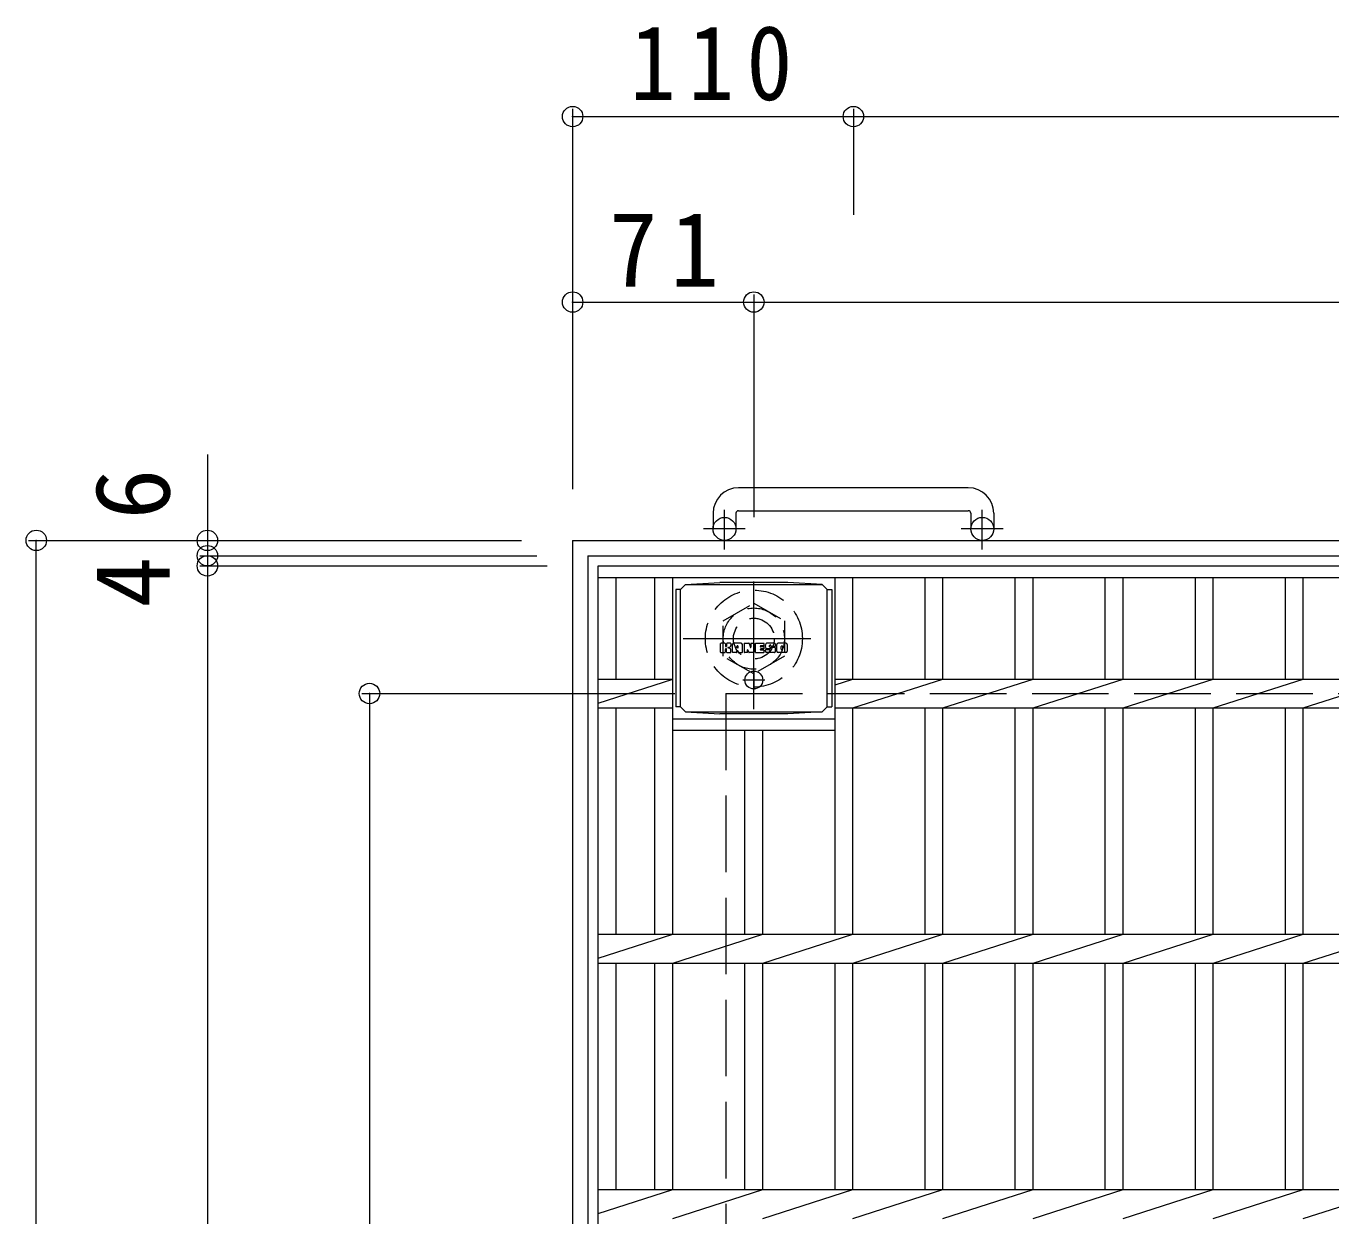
# Model space of a CAD drawing. Units: millimetres at full size, sheet at 1:10; details may follow other scales. Extents: x -2276 to 2391, y -1941 to 1620.
# Drawn here: x -1461 to -949, y 1154 to 1620 of the extents above; entities that cross this region are included whole.
import ezdxf
from ezdxf.enums import TextEntityAlignment as Align

# ---------------------------------------------------------------- set-up
doc = ezdxf.new("R2010")
doc.units = ezdxf.units.MM
doc.header["$LTSCALE"] = 10
doc.header["$PDMODE"] = 32
doc.header["$PDSIZE"] = 8
for name, pattern in [('CHAIN1', [8, 5, -1, 1, -1]), ('DASHED1', [1.8, 1.2, -0.6]), ('DASHED3', [4, 3, -1])]:
    doc.linetypes.add(name, pattern=pattern)
for name, color, linetype, lineweight in [('C-1', 2, 'Continuous', 9), ('C-2', 3, 'Continuous', 9), ('C-4', 7, 'Continuous', 9), ('C-9', 2, 'Continuous', 9), ('C-F', 7, 'Continuous', 9)]:
    doc.layers.add(name, color=color, linetype=linetype, lineweight=lineweight)
doc.styles.add('ＭＳ ゴシック', font='')
doc.styles.get('ＭＳ ゴシック').set_extended_font_data('MS Gothic')

msp = doc.modelspace()

# ---------------------------------------------------------------- linework, layer by layer
at = {"layer": 'C-1'}
for p, q in [((-1091.5, 1438.95), (-1181.5, 1438.95)), ((-1191.5, 1428.95), (-1191.5, 1422.85)), ((-1182.5, 1428.95), (-1182.5, 1422.85)), ((-1181.5, 1429.95), (-1091.5, 1429.95)), ((-1090.5, 1428.95), (-1090.5, 1422.85)), ((-1081.5, 1428.95), (-1081.5, 1422.85)), ((-1246.5, 1418.35), (-1246.5, 698.35)), ((-1246.5, 1418.35), (-526.5, 1418.35)), ((-1240.5, 1412.35), (-1240.5, 704.35)), ((-1240.5, 1412.35), (-532.5, 1412.35))]:
    msp.add_line(p, q, dxfattribs=at)
at = {"layer": 'C-1', "linetype": 'CHAIN1'}
for p, q in [((-1187, 1414.74), (-1187, 1430.34)), ((-1086, 1414.74), (-1086, 1430.34)), ((-1178.84, 1422.85), (-1195.24, 1422.85)), ((-1077.84, 1422.85), (-1094.24, 1422.85)), ((-1175.5, 1352.22), (-1175.5, 1407.49)), ((-1203.14, 1379.85), (-1147.86, 1379.85))]:
    msp.add_line(p, q, dxfattribs=at)
at = {"layer": 'C-1', "linetype": 'DASHED3'}
for q in [(-586.5, 1358.35), (-1186.5, 758.35)]:
    msp.add_line((-1186.5, 1358.35), q, dxfattribs=at)
at = {"layer": 'C-1', "linetype": 'DASHED1'}
msp.add_lwpolyline([(-1163.5, 1386.78), (-1163.5, 1372.92), (-1175.5, 1366), (-1187.5, 1372.92), (-1187.5, 1386.78), (-1175.5, 1393.71)], close=True, dxfattribs=at)
at = {"layer": 'C-1'}
for centre in [(-1187, 1422.85), (-1086, 1422.85)]:
    msp.add_circle(centre, 4.5, dxfattribs=at)
at = {"layer": 'C-1', "linetype": 'DASHED1'}
for radius in [19, 12, 8]:
    msp.add_circle((-1175.5, 1379.85), radius, dxfattribs=at)
at = {"layer": 'C-1'}
for centre, radius, start, end in [((-1181.5, 1428.95), 10, 90, 180), ((-1091.5, 1428.95), 10, 0, 90), ((-1181.5, 1428.95), 1, 90, 180), ((-1091.5, 1428.95), 1, 0, 90)]:
    msp.add_arc(centre, radius, start, end, dxfattribs=at)
at = {"layer": 'C-2'}
for p, q in [((-1236.5, 708.35), (-1236.5, 1408.35)), ((-1236.5, 1408.35), (-536.5, 1408.35)), ((-1236.5, 1403.85), (-536.5, 1403.85)), ((-1229.5, 1364), (-1229.5, 1403.85)), ((-1214.3, 1364), (-1214.3, 1403.85)), ((-1207.3, 1264), (-1207.3, 1403.85)), ((-1143.7, 1264), (-1143.7, 1403.85)), ((-1136.7, 1364), (-1136.7, 1403.85)), ((-1108.4, 1364), (-1108.4, 1403.85)), ((-1101.4, 1364), (-1101.4, 1403.85)), ((-1073.1, 1364), (-1073.1, 1403.85)), ((-1066.1, 1364), (-1066.1, 1403.85)), ((-1037.8, 1364), (-1037.8, 1403.85)), ((-1030.8, 1364), (-1030.8, 1403.85)), ((-1002.5, 1364), (-1002.5, 1403.85)), ((-995.5, 1364), (-995.5, 1403.85)), ((-967.2, 1364), (-967.2, 1403.85)), ((-960.2, 1364), (-960.2, 1403.85)), ((-1236.5, 1364), (-1207.3, 1364)), ((-1236.5, 1354.62), (-1207.3, 1364)), ((-1143.7, 1361.76), (-1136.7, 1364)), ((-1143.7, 1364), (-642.3, 1364)), ((-1136.7, 1352.7), (-1101.4, 1364)), ((-1101.4, 1352.7), (-1066.1, 1364)), ((-1066.1, 1352.7), (-1030.8, 1364)), ((-1030.8, 1352.7), (-995.5, 1364)), ((-995.5, 1352.7), (-960.2, 1364)), ((-960.2, 1352.7), (-924.8, 1364)), ((-1236.5, 1352.7), (-1207.3, 1352.7)), ((-1229.5, 1264), (-1229.5, 1352.7)), ((-1214.3, 1264), (-1214.3, 1352.7)), ((-1143.7, 1352.7), (-642.3, 1352.7)), ((-1136.7, 1264), (-1136.7, 1352.7)), ((-1108.4, 1264), (-1108.4, 1352.7)), ((-1101.4, 1264), (-1101.4, 1352.7)), ((-1073.1, 1264), (-1073.1, 1352.7)), ((-1066.1, 1264), (-1066.1, 1352.7)), ((-1037.8, 1264), (-1037.8, 1352.7)), ((-1030.8, 1264), (-1030.8, 1352.7)), ((-1002.5, 1264), (-1002.5, 1352.7)), ((-995.5, 1264), (-995.5, 1352.7)), ((-967.2, 1264), (-967.2, 1352.7)), ((-960.2, 1264), (-960.2, 1352.7)), ((-1143.7, 1348.35), (-1207.3, 1348.35)), ((-1143.7, 1343.85), (-1207.3, 1343.85)), ((-1179, 1264), (-1179, 1343.85)), ((-1172, 1264), (-1172, 1343.85)), ((-1236.5, 1264), (-536.5, 1264)), ((-1236.5, 1254.62), (-1207.3, 1264)), ((-1207.3, 1252.7), (-1172, 1264)), ((-1172, 1252.7), (-1136.7, 1264)), ((-1136.7, 1252.7), (-1101.4, 1264)), ((-1101.4, 1252.7), (-1066.1, 1264)), ((-1066.1, 1252.7), (-1030.8, 1264)), ((-1030.8, 1252.7), (-995.5, 1264)), ((-995.5, 1252.7), (-960.2, 1264)), ((-960.2, 1252.7), (-924.8, 1264)), ((-1236.5, 1252.7), (-536.5, 1252.7)), ((-1229.5, 1164), (-1229.5, 1252.7)), ((-1214.3, 1164), (-1214.3, 1252.7)), ((-1207.3, 1164), (-1207.3, 1252.7)), ((-1179, 1164), (-1179, 1252.7)), ((-1172, 1164), (-1172, 1252.7)), ((-1143.7, 1164), (-1143.7, 1252.7)), ((-1136.7, 1164), (-1136.7, 1252.7)), ((-1108.4, 1164), (-1108.4, 1252.7)), ((-1101.4, 1164), (-1101.4, 1252.7)), ((-1073.1, 1164), (-1073.1, 1252.7)), ((-1066.1, 1164), (-1066.1, 1252.7)), ((-1037.8, 1164), (-1037.8, 1252.7)), ((-1030.8, 1164), (-1030.8, 1252.7)), ((-1002.5, 1164), (-1002.5, 1252.7)), ((-995.5, 1164), (-995.5, 1252.7)), ((-967.2, 1164), (-967.2, 1252.7)), ((-960.2, 1164), (-960.2, 1252.7)), ((-1236.5, 1164), (-536.5, 1164)), ((-1236.5, 1154.62), (-1207.3, 1164)), ((-1207.3, 1152.7), (-1172, 1164)), ((-1172, 1152.7), (-1136.7, 1164)), ((-1136.7, 1152.7), (-1101.4, 1164)), ((-1101.4, 1152.7), (-1066.1, 1164)), ((-1066.1, 1152.7), (-1030.8, 1164)), ((-1030.8, 1152.7), (-995.5, 1164)), ((-995.5, 1152.7), (-960.2, 1164)), ((-960.2, 1152.7), (-924.8, 1164))]:
    msp.add_line(p, q, dxfattribs=at)
at = {"layer": 'C-4'}
for p, q in [((-1246.5, 1587.4), (-1246.5, 1438.35)), ((-1136.5, 1587.4), (-1136.5, 1545.84)), ((-1246.5, 1584.4), (-1136.5, 1584.4)), ((-1136.5, 1584.4), (-636.5, 1584.4)), ((-1175.5, 1514.72), (-1175.5, 1427.49)), ((-1246.5, 1511.72), (-1175.5, 1511.72)), ((-1175.5, 1511.72), (-610.5, 1511.72)), ((-1389.63, 1452.03), (-1389.63, 1412.35)), ((-1459.65, 1418.35), (-1266.5, 1418.35)), ((-1456.65, 698.35), (-1456.65, 1418.35)), ((-1392.63, 1412.35), (-1260.5, 1412.35)), ((-1389.63, 1412.35), (-1389.63, 1408.35)), ((-1392.63, 1408.35), (-1256.5, 1408.35)), ((-1389.63, 1408.35), (-1389.63, 708.35)), ((-1329.11, 1358.35), (-1206.5, 1358.35)), ((-1326.11, 1358.35), (-1326.11, 758.35))]:
    msp.add_line(p, q, dxfattribs=at)
for p in [(-1246.5, 1584.4), (-1136.5, 1584.4), (-1246.5, 1511.72), (-1175.5, 1511.72), (-1456.65, 1418.35), (-1389.63, 1418.35), (-1389.63, 1412.35), (-1389.63, 1408.35), (-1326.11, 1358.35)]:
    msp.add_point(p, dxfattribs=at)
at = {"layer": 'C-9'}
for p, q in [((-1204.25, 1399.12), (-1202.25, 1401.12)), ((-1202.25, 1401.12), (-1188.79, 1401.8)), ((-1202.25, 1401.12), (-1148.75, 1401.12)), ((-1162.21, 1401.8), (-1188.79, 1401.8)), ((-1148.75, 1401.12), (-1162.21, 1401.8)), ((-1146.75, 1399.12), (-1148.75, 1401.12)), ((-1204.25, 1399.08), (-1206.05, 1399.08)), ((-1206.05, 1399.08), (-1206.05, 1353.17)), ((-1204.25, 1353.12), (-1204.25, 1399.12)), ((-1146.75, 1353.12), (-1146.75, 1399.12)), ((-1146.75, 1399.08), (-1144.95, 1399.08)), ((-1144.95, 1399.08), (-1144.95, 1353.17)), ((-1204.25, 1353.17), (-1206.05, 1353.17)), ((-1204.25, 1353.12), (-1202.25, 1351.12)), ((-1202.25, 1351.12), (-1188.79, 1350.44)), ((-1202.25, 1351.12), (-1148.75, 1351.12)), ((-1162.21, 1350.44), (-1188.79, 1350.44)), ((-1148.75, 1351.12), (-1162.21, 1350.44)), ((-1146.75, 1353.12), (-1148.75, 1351.12)), ((-1146.75, 1353.17), (-1144.95, 1353.17))]:
    msp.add_line(p, q, dxfattribs=at)
at = {"layer": 'C-9', "linetype": 'CHAIN1'}
for p, q in [((-1175.5, 1367.31), (-1175.5, 1359.94)), ((-1171.14, 1363.62), (-1179.86, 1363.62))]:
    msp.add_line(p, q, dxfattribs=at)
at = {"layer": 'C-9'}
msp.add_circle((-1175.5, 1363.62), 3.5, dxfattribs=at)
at = {"layer": 'C-F'}
for p, q in [((-1188.51, 1374.53), (-1188.51, 1377.88)), ((-1186.83, 1378.04), (-1188.35, 1378.04)), ((-1186.67, 1377.88), (-1186.67, 1376.95)), ((-1186.67, 1374.53), (-1186.67, 1375.61)), ((-1186.17, 1377.88), (-1186.17, 1376.95)), ((-1186.17, 1374.53), (-1186.17, 1375.61)), ((-1184.66, 1378.04), (-1186.01, 1378.04)), ((-1184.51, 1377.88), (-1184.51, 1377.1)), ((-1184.5, 1374.53), (-1184.5, 1375.46)), ((-1183.84, 1374.53), (-1183.84, 1377.51)), ((-1180.53, 1378.04), (-1183.32, 1378.04)), ((-1182.18, 1376.24), (-1182.18, 1376.78)), ((-1181.72, 1376.19), (-1182.13, 1376.19)), ((-1181.67, 1376.24), (-1181.67, 1376.78)), ((-1180, 1374.53), (-1180, 1377.51)), ((-1179.33, 1377.88), (-1179.33, 1374.53)), ((-1179.17, 1378.04), (-1177.47, 1378.04)), ((-1178.01, 1374.53), (-1178.01, 1375.43)), ((-1177.52, 1374.48), (-1177.82, 1375.46)), ((-1177.32, 1377.93), (-1176.84, 1376.43)), ((-1176.68, 1377.88), (-1176.68, 1376.46)), ((-1176.52, 1378.04), (-1175.5, 1378.04)), ((-1175.34, 1377.88), (-1175.34, 1374.53)), ((-1174.84, 1374.53), (-1174.84, 1377.88)), ((-1174.68, 1378.04), (-1171.66, 1378.04)), ((-1171.66, 1375.8), (-1172.78, 1375.8)), ((-1171.67, 1375.37), (-1172.78, 1375.37)), ((-1171.66, 1377.04), (-1172.77, 1377.04)), ((-1171.66, 1376.6), (-1172.77, 1376.6)), ((-1171.5, 1377.2), (-1171.5, 1377.88)), ((-1171.5, 1375.96), (-1171.5, 1376.45)), ((-1171, 1375.38), (-1171, 1374.89)), ((-1170.84, 1375.54), (-1169.49, 1375.54)), ((-1167.52, 1378.04), (-1170.57, 1378.04)), ((-1168.99, 1375.87), (-1170.57, 1375.87)), ((-1169.34, 1376.69), (-1169.34, 1377.11)), ((-1169.33, 1375.38), (-1169.33, 1375.27)), ((-1169.18, 1376.54), (-1167.42, 1376.54)), ((-1168.83, 1375.71), (-1168.83, 1375.27)), ((-1168.82, 1377.01), (-1168.82, 1377.11)), ((-1168.66, 1376.86), (-1166.99, 1376.86)), ((-1166.99, 1377.51), (-1166.99, 1376.86)), ((-1166.48, 1374.89), (-1166.48, 1377.51)), ((-1163.01, 1378.04), (-1165.96, 1378.04)), ((-1164.81, 1375.69), (-1164.81, 1376.71)), ((-1164.16, 1375.69), (-1164.16, 1376.71)), ((-1162.49, 1377.51), (-1162.49, 1374.89)), ((-1188.35, 1374.37), (-1186.83, 1374.37)), ((-1186.02, 1374.37), (-1184.66, 1374.37)), ((-1182.33, 1374.37), (-1183.68, 1374.37)), ((-1182.18, 1374.53), (-1182.18, 1374.94)), ((-1181.67, 1374.53), (-1181.67, 1374.94)), ((-1181.51, 1374.37), (-1180.16, 1374.37)), ((-1178.17, 1374.37), (-1179.17, 1374.37)), ((-1175.5, 1374.37), (-1177.37, 1374.37)), ((-1174.68, 1374.37), (-1171.67, 1374.37)), ((-1171.51, 1374.53), (-1171.51, 1375.21)), ((-1167.42, 1374.37), (-1170.47, 1374.37)), ((-1163.01, 1374.37), (-1165.96, 1374.37))]:
    msp.add_line(p, q, dxfattribs=at)
for centre, radius, start, end in [((-1188.35, 1377.88), 0.157, 90, 180), ((-1186.83, 1377.88), 0.157, 0, 90), ((-1186.42, 1376.95), 0.251, 180, 0), ((-1186.42, 1375.61), 0.249, 0, 180), ((-1186.01, 1377.88), 0.157, 90, 180), ((-1185.59, 1376.28), 0.088, 97.3317, 266.5718), ((-1185.89, 1378.61), 2.27, 277.3317, 299.4207), ((-1185.69, 1374.55), 1.64, 53.7199, 86.5718), ((-1185.03, 1377.1), 0.524, 299.4207, 0), ((-1185.03, 1375.46), 0.524, 0, 53.7199), ((-1184.66, 1377.88), 0.157, 0, 90), ((-1183.32, 1377.51), 0.524, 90, 180), ((-1181.92, 1376.78), 0.255, 0, 180), ((-1182.13, 1376.24), 0.052, 180, 270), ((-1181.72, 1376.24), 0.052, 270, 0), ((-1180.53, 1377.51), 0.524, 0, 90), ((-1179.17, 1377.88), 0.157, 90, 180), ((-1177.91, 1375.43), 0.101, 16.4887, 180), ((-1177.47, 1377.88), 0.157, 17.7564, 90), ((-1176.76, 1376.46), 0.083, 197.7563, 0), ((-1176.52, 1377.88), 0.157, 90, 180), ((-1175.5, 1377.88), 0.157, 0, 90), ((-1174.68, 1377.88), 0.157, 90, 180), ((-1172.77, 1376.82), 0.22, 90, 270), ((-1172.78, 1375.59), 0.214, 90, 270), ((-1171.67, 1375.21), 0.157, 0, 90), ((-1171.66, 1377.88), 0.157, 0, 90), ((-1171.66, 1377.2), 0.157, 270, 0), ((-1171.66, 1376.45), 0.157, 0, 90), ((-1171.66, 1375.96), 0.157, 270, 0), ((-1168.62, 1376.95), 2.38, 157.1011, 202.8989), ((-1170.84, 1375.38), 0.157, 90, 180), ((-1170.57, 1377.77), 0.262, 90, 157.1011), ((-1170.57, 1376.13), 0.262, 202.8989, 270), ((-1169.49, 1375.38), 0.157, 0, 90), ((-1169.08, 1377.11), 0.259, 0, 180), ((-1169.18, 1376.69), 0.157, 180, 270), ((-1168.99, 1375.71), 0.157, 0, 90), ((-1168.66, 1377.01), 0.157, 180, 270), ((-1167.52, 1377.51), 0.524, 0, 90), ((-1167.42, 1376.27), 0.262, 22.908, 90), ((-1169.37, 1375.45), 2.37, 337.092, 22.908), ((-1165.96, 1377.51), 0.524, 90, 180), ((-1164.49, 1376.71), 0.321, 0, 180), ((-1164.49, 1375.69), 0.321, 180, 0), ((-1163.01, 1377.51), 0.524, 0, 90), ((-1188.35, 1374.53), 0.157, 180, 270), ((-1186.83, 1374.53), 0.157, 270, 0), ((-1186.02, 1374.53), 0.157, 180, 270), ((-1184.66, 1374.53), 0.157, 270, 0), ((-1183.68, 1374.53), 0.157, 180, 270), ((-1182.33, 1374.53), 0.157, 270, 0), ((-1181.92, 1374.94), 0.255, 0, 180), ((-1181.51, 1374.53), 0.157, 180, 270), ((-1180.16, 1374.53), 0.157, 270, 0), ((-1179.17, 1374.53), 0.157, 180, 270), ((-1178.17, 1374.53), 0.157, 270, 0), ((-1177.37, 1374.53), 0.157, 196.4888, 270), ((-1175.5, 1374.53), 0.157, 270, 0), ((-1174.68, 1374.53), 0.157, 180, 270), ((-1171.67, 1374.53), 0.157, 270, 0), ((-1170.47, 1374.89), 0.524, 180, 270), ((-1169.08, 1375.27), 0.25, 180, 0), ((-1167.42, 1374.63), 0.262, 270, 337.092), ((-1165.96, 1374.89), 0.524, 180, 270), ((-1163.01, 1374.89), 0.524, 270, 0)]:
    msp.add_arc(centre, radius, start, end, dxfattribs=at)

# ---------------------------------------------------------------- texts
at = {"layer": 'C-4', "color": 2, "style": 'ＭＳ ゴシック'}
for s, p in [('6', (-1395.63, 1426.5)), ('4', (-1395.63, 1392))]:
    msp.add_text(s, height=29.33, rotation=90, dxfattribs=at).set_placement(p, align=Align.BOTTOM_LEFT)
at = {"layer": 'C-4', "color": 2, "char_height": 29.33, "attachment_point": 7, "style": 'ＭＳ ゴシック'}
for s, insert in [('\\T1.27;\\W0.9;110', (-1224, 1590.4)), ('\\T1.27;\\W0.95;71', (-1232.25, 1517.72))]:
    msp.add_mtext(s, dxfattribs=dict(at, insert=insert))

doc.saveas('drawing.dxf')
